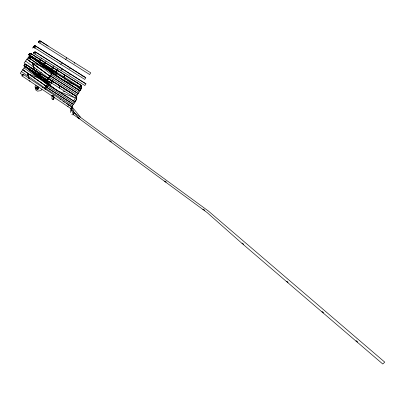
<?xml version="1.0" encoding="UTF-8"?>
<svg xmlns="http://www.w3.org/2000/svg" width="405" height="405" viewBox="0 0 405 405"><rect width="100%" height="100%" fill="white"/><g stroke="black" fill="none" stroke-linecap="round" stroke-linejoin="round"><path stroke-width="0.61" d="M31.489 54.204L31.418 54.285M50.853 80.428L50.848 80.463M26.608 65.144L26.614 65.352M35.564 70.708L35.726 70.86M40.201 73.639L40.424 73.781M43.365 61.621L43.117 61.676M43.203 61.697L43.183 61.712M55.379 69.478L55.546 69.584M63.504 88.629L63.499 88.487M68.313 77.633L68.232 77.552M76.16 96.638L76.029 96.572M81 85.45L80.98 85.637M35.949 88.705L36.045 87.181L37.417 86.503L38.688 87.353L38.591 88.877L37.219 89.556L35.949 88.705L38.688 87.353M37.219 89.556L37.417 86.503M23.753 75.036C23.677 74.1 23.617 75.695 23.804 74.687M42.272 87.414L42.586 87.343C42.596 88.037 42.652 86.862 42.328 87.399M60.406 99.493C60.77 98.84 59.798 99.848 60.411 99.174M69.432 74.414L69.574 73.487M74.211 63.408L74.353 62.481M31.089 54.726L31.681 53.749M42.94 62.137L43.532 61.18M55.212 69.979L55.804 69.022M63.241 89.049L63.813 88.082M69.402 67.432L69.584 68.496M71.482 111.005L72.06 106.955L23.004 74.226L21.905 75.872L70.961 108.601L79.258 118.685L207.056 212.509L242.048 243.451L382.771 364.014L384.75 362.131L208.347 211L74.13 112.706L72.06 106.955L70.961 108.601L70.354 112.494M51.86 98.896L52.215 95.357M27.089 65.554L26.851 65.296L27.008 65.595M31.894 54.457C31.079 54.736 32.248 54.138 31.641 54.31M65.721 89.9L65.959 90.158L65.802 89.859M77.998 117.804L78.261 117.43L79.522 118.306L79.258 118.685L73.401 114.61L74.13 112.706M60.021 86.123L59.206 88.113L60.082 86.027M64.8 75.112L63.985 77.107L64.861 75.021M53.121 99.772L54.255 97.458L53.495 96.208M82.119 76.251L82.347 75.836M77.345 87.262L77.568 86.842M52.716 99.417L53.9 97.22L53.065 95.858M52.609 99.347L53.809 97.154L52.979 95.803M53.106 99.686L54.305 97.489L53.48 96.137M65.175 75.219L65.701 75.684M60.796 64.324L61.843 62.664M56.219 71.974L57.307 70.252L54.407 74.834L30.264 55.596L31.357 53.87L81.516 85.551C82.19 87.232 80.504 92.598 78.383 89.875L54.417 74.814L30.264 55.596L50.311 68.243L54.407 74.834L37.559 60.183M51.44 82.979L52.523 81.258L26.239 64.795L24.988 64.749L24.042 65.701L24.163 65.301L24.948 64.648L26.285 64.694L76.737 96.557C77.644 100.506 73.057 103.629 71.877 106.966L69.255 105.295M32.587 48.129C33.083 46.889 34.471 45.112 35.934 46.226L85.814 77.709L84.726 79.431L33.316 46.98M33.524 46.651A1.655 1.655 0 0 1 35.934 46.226L34.85 47.947C31.813 47.582 34.364 45.254 35.787 46.261L85.774 77.77M31.357 53.87C29.985 52.655 27.054 55.07 30.274 55.586M28.821 54.695L29.767 53.743L31.296 53.961M48.094 45.988L40.849 41.33C39.477 40.115 36.546 42.53 39.766 43.046L89.642 74.54L90.725 72.819L40.51 41.249L39.26 41.204L38.313 42.155M30.071 58.953L31.155 57.232C29.788 56.017 26.851 58.426 30.071 58.948L79.947 90.436L81.035 88.715L30.815 57.145L29.565 57.105L28.618 58.057M39.766 43.046L40.849 41.33M33.656 52.761L33.443 53.106L84.863 85.546L85.946 83.825L35.777 52.154L34.44 52.108L33.656 52.761A1.655 1.655 0 0 1 36.07 52.336L34.987 54.052M33.534 53.161L34.481 52.21L35.731 52.255L85.911 83.881M52.174 81.764L51.729 81.481L52.012 81.035L76.418 96.42L73.604 100.88L75.102 101.898L49.638 85.82L25.49 66.602L26.578 64.876A1.655 1.655 0 0 0 24.163 65.301M26.295 65.721L26.902 64.775M35.346 56.472L35.063 56.918L35.513 57.201L35.792 56.756M30.567 67.478L30.289 67.924L30.734 68.207L31.013 67.762M40.308 59.606L40.029 60.051L40.475 60.33L40.753 59.884M39.447 61.363L41.361 58.335M35.529 70.612L35.25 71.057L35.696 71.341L35.974 70.89M34.673 72.368L36.582 69.341M44.95 62.532L44.666 62.977L45.112 63.261L45.395 62.815M44.089 64.289L46.003 61.266M40.171 73.538L39.887 73.983L40.333 74.267L40.616 73.821M39.31 75.295L41.224 72.272M52.493 67.321L52.21 67.767L52.655 68.05L52.939 67.6M51.668 69.098L53.576 66.076M47.714 78.327L47.431 78.772L47.876 79.056L48.16 78.605M46.889 80.104L48.797 77.082M79.886 90.887L78.383 89.875L81.197 85.414L55.748 69.27M55.936 71.852L57.849 68.825M50.412 80.975L51.025 80.028M65.711 59.434L66.759 57.768M51.162 82.858L53.07 79.831M57.07 73.669L56.017 75.33M52.488 81.314L49.628 85.84L24.042 65.701M60.932 70.44L61.98 68.774M62.264 79.745L80.149 87.075L30.264 55.596L62.314 79.663M64.658 78.378L64.516 79.309L64.805 79.501M60.396 86.224L60.922 86.69M68.592 77.097L67.984 78.043M72.019 79.542L77.968 83.298M67.245 90.548L73.189 94.304M78.383 89.875L81.228 85.364M79.795 90.826L81.385 87.764L81.526 86.108L81.076 85.602M75.016 101.832L76.606 98.769L76.747 97.114L76.302 96.608M44.342 88.832L47.304 84.179L75.107 101.893M21.916 75.877L22.984 74.216M70.895 108.555L71.968 106.895M35.974 85.258L35.012 86.7L35.893 90.082L37.468 91.13L40.925 90.644L41.887 89.201M51.875 95.869L52.275 95.271M51.992 95.945L52.245 95.565M52.108 96.025L52.361 95.641M53.151 96.719L53.551 96.122M78.114 117.885L78.373 117.511M78.231 117.966L78.494 117.592M45.157 89.525L49.577 83.238L25.302 66.177L20.25 73.361L22.832 75.178M109.78 141.092L110.054 140.722L111.289 141.629L111.021 141.998M164.648 181.369L164.916 181L166.156 181.911L165.883 182.28M202.94 209.486L203.209 209.117L204.449 210.023L204.176 210.392M67.762 106.469L69.058 104.956M242.048 243.451L242.347 243.101L243.516 244.104L243.218 244.448M286.573 281.596L286.872 281.247L288.041 282.25L287.742 282.599M321.96 311.916L322.258 311.567L323.423 312.564L323.124 312.913M356.005 341.086L356.304 340.737L357.473 341.734L357.175 342.083M70.566 78.828L70.647 79.172L70.738 78.859M23.52 74.879L23.779 74.758M60.173 99.331L60.431 99.21M35.372 88.077L35.534 88.7M71.806 114.742L73.594 114.742L73.594 112.787M60.102 99.311L60.426 99.534M32.425 62.714L34.774 70.192L34.025 69.716L32.425 62.714L55.429 71.675L28.669 54.736L53.703 74.404M28.714 78.388L27.646 73.72L50.65 82.681L23.89 65.742L48.924 85.409M33.397 47.051L34.85 47.942L33.352 46.919M30.112 58.978L28.573 57.925M25.49 66.602L75.37 98.081L57.485 90.75L25.49 66.602L45.532 79.248L49.628 85.84L32.78 71.189M31.317 53.931L55.713 69.326M57.237 70.313L56.786 70.03L56.508 70.475L56.953 70.759M38.89 58.892L41.917 60.806M43.532 61.823L46.56 63.732M51.111 66.633L54.133 68.541M55.379 69.382L58.406 71.29M31.119 57.287L80.995 88.776M34.111 69.898L37.139 71.812M38.753 72.829L41.781 74.738M46.332 77.639L49.354 79.547M50.6 80.387L53.627 82.296M29.246 80.722L29.995 81.197M51.182 74.495L78.985 92.208M78.135 93.54L77.856 93.363L78.094 93.611M49.44 77.228L77.244 94.942M46.494 85.45L74.297 103.164M73.513 104.399L73.194 104.282L73.472 104.46M44.879 87.986L72.682 105.7M62.957 101.285L64.532 102.288M66.106 103.29L68.202 104.627M52.478 95.469L53.566 96.193M52.129 95.484L53.409 96.339M36.045 87.181L38.591 88.877M24.037 67.974L48.311 85.035M22.807 69.726L23.05 69.893L22.746 69.812M21.511 71.564L45.785 88.624M28.416 57.247L51.708 74.545M27.034 59.11L27.267 59.282L26.963 59.206M25.581 61.069L48.868 78.368M72.06 106.955L80.433 117.091M70.961 108.601L73.401 114.61M27.646 73.72L29.276 78.899M35.483 88.047L35.645 88.67M68.308 77.426L68.318 77.684M63.529 88.432L63.539 88.69M50.721 80.347L50.736 80.61M31.382 54.083L31.393 54.346M28.831 57.718A1.549 1.549 0 0 1 30.815 57.145M28.745 57.657A1.655 1.655 0 0 1 31.155 57.232M33.747 52.827A1.549 1.549 0 0 1 35.731 52.255M38.526 41.821A1.549 1.549 0 0 1 40.51 41.249M38.434 41.755A1.655 1.655 0 0 1 40.556 41.148M33.61 46.712A1.549 1.549 0 0 1 35.594 46.14M24.254 65.362A1.549 1.549 0 0 1 26.239 64.79M29.033 54.356A1.549 1.549 0 0 1 31.018 53.784M28.942 54.295A1.655 1.655 0 0 1 31.063 53.688M40.343 59.702L40.328 59.965L40.343 59.702M44.98 62.633L45.203 62.775L44.98 62.633M47.78 78.448L47.77 78.712L47.78 78.448M52.559 67.443L52.549 67.706L52.559 67.443M52.053 81.197L52.042 81.461L52.053 81.197M56.827 70.192L56.816 70.455L56.827 70.192M36.389 87.409L36.318 88.523L37.245 89.141L38.247 88.649L38.318 87.536L37.392 86.918L36.389 87.409M38.161 73.123L38.738 72.156L38.146 73.133M68.779 80.22L68.546 80.59L68.997 80.357L68.779 80.22M64 91.226L63.767 91.596L64.218 91.363L64 91.226M52.053 73.128L48.565 78.6L76.373 96.309L79.856 90.841L52.053 73.128M50.61 76.003L50.843 76.251L50.61 76.003M51.167 76.358L51.4 76.606L51.167 76.358M51.724 76.712L51.956 76.96L51.724 76.712M45.983 86.862L46.221 87.1L45.983 86.862M52.275 77.066L52.513 77.314L52.275 77.066M46.54 87.217L46.778 87.455L46.54 87.217M52.832 77.421L53.07 77.669L52.832 77.421M47.096 87.571L47.334 87.809L47.096 87.571M53.389 77.775L53.627 78.023L53.389 77.775M47.653 87.925L47.891 88.163L47.653 87.925M53.946 78.13L54.179 78.378L53.946 78.13M48.21 88.28L48.448 88.518L48.21 88.28M54.503 78.484L54.736 78.732L54.503 78.484M48.767 88.634L49.005 88.872L48.767 88.634M55.06 78.838L55.293 79.086L55.06 78.838M49.324 88.989L49.557 89.227L49.324 88.989M55.617 79.193L55.849 79.441L55.617 79.193M49.876 89.343L50.114 89.581L49.876 89.343M56.168 79.547L56.406 79.795L56.168 79.547M50.433 89.697L50.671 89.935L50.433 89.697M56.725 79.901L56.963 80.149L56.725 79.901M50.989 90.052L51.227 90.29L50.989 90.052M57.282 80.256L57.515 80.504L57.282 80.256M51.546 90.406L51.784 90.644L51.546 90.406M57.839 80.61L58.072 80.858L57.839 80.61M52.103 90.76L52.341 90.998L52.103 90.76M58.396 80.965L58.629 81.213L58.396 80.965M52.66 91.115L52.898 91.353L52.66 91.115M58.953 81.319L59.186 81.567L58.953 81.319M53.212 91.469L53.45 91.707L53.212 91.469M59.505 81.673L59.743 81.921L59.505 81.673M53.769 91.824L54.007 92.062L53.769 91.824M60.061 82.028L60.299 82.271L60.061 82.028M54.326 92.178L54.564 92.416L54.326 92.178M60.618 82.382L60.851 82.625L60.618 82.382M54.883 92.532L55.12 92.77L54.883 92.532M61.175 82.736L61.408 82.979L61.175 82.736M55.439 92.887L55.677 93.125L55.439 92.887M61.732 83.091L61.965 83.334L61.732 83.091M55.996 93.241L56.234 93.479L55.996 93.241M62.289 83.445L62.522 83.688L62.289 83.445M56.553 93.595L56.786 93.833L56.553 93.595M62.846 83.8L63.079 84.043L62.846 83.8M57.105 93.95L57.343 94.188L57.105 93.95M63.398 84.154L63.636 84.397L63.398 84.154M57.662 94.304L57.9 94.542L57.662 94.304M63.955 84.508L64.192 84.751L63.955 84.508M58.219 94.659L58.457 94.897L58.219 94.659M64.511 84.863L64.744 85.106L64.511 84.863M58.776 95.008L59.014 95.251L58.776 95.008M65.068 85.217L65.301 85.46L65.068 85.217M59.332 95.362L59.57 95.605L59.332 95.362M65.625 85.571L65.858 85.814L65.625 85.571M59.889 95.717L60.127 95.96L59.889 95.717M66.182 85.926L66.415 86.169L66.182 85.926M60.441 96.071L60.679 96.314L60.441 96.071M66.734 86.28L66.972 86.523L66.734 86.28M60.998 96.425L61.236 96.668L60.998 96.425M67.291 86.635L67.529 86.878L67.291 86.635M61.555 96.78L61.793 97.023L61.555 96.78M67.848 86.989L68.08 87.232L67.848 86.989M62.112 97.134L62.35 97.377L62.112 97.134M68.404 87.343L68.637 87.586L68.404 87.343M62.669 97.489L62.907 97.732L62.669 97.489M68.961 87.698L69.194 87.941L68.961 87.698M63.226 97.843L63.463 98.086L63.226 97.843M69.518 88.052L69.751 88.295L69.518 88.052M63.782 98.197L64.015 98.44L63.782 98.197M70.075 88.406L70.308 88.649L70.075 88.406M64.334 98.552L64.572 98.795L64.334 98.552M70.627 88.761L70.865 89.004L70.627 88.761M64.891 98.906L65.129 99.149L64.891 98.906M71.184 89.115L71.422 89.358L71.184 89.115M65.448 99.26L65.686 99.503L65.448 99.26M71.741 89.47L71.974 89.713L71.741 89.47M66.005 99.615L66.243 99.858L66.005 99.615M72.298 89.824L72.53 90.067L72.298 89.824M66.562 99.969L66.8 100.212L66.562 99.969M72.854 90.178L73.087 90.421L72.854 90.178M67.119 100.324L67.357 100.567L67.119 100.324M73.411 90.528L73.644 90.776L73.411 90.528M67.67 100.678L67.908 100.921L67.67 100.678M73.963 90.882L74.201 91.13L73.963 90.882M68.227 101.032L68.465 101.275L68.227 101.032M74.52 91.236L74.758 91.484L74.52 91.236M68.784 101.387L69.022 101.63L68.784 101.387M75.077 91.591L75.31 91.839L75.077 91.591M69.341 101.741L69.579 101.984L69.341 101.741M75.634 91.945L75.867 92.193L75.634 91.945M69.898 102.095L70.136 102.338L69.898 102.095M76.191 92.299L76.424 92.548L76.191 92.299M70.455 102.45L70.693 102.693L70.455 102.45M76.747 92.654L76.98 92.902L76.747 92.654M71.007 102.804L71.245 103.047L71.007 102.804M77.304 93.008L77.537 93.256L77.304 93.008M71.564 103.159L71.801 103.402L71.564 103.159M72.12 103.513L72.358 103.756L72.12 103.513M72.677 103.867L72.915 104.105L72.677 103.867M23.293 70.065L23.47 70.323L23.293 70.065M23.779 70.404L23.956 70.667L23.779 70.404M24.265 70.748L24.442 71.007L24.265 70.748M24.751 71.088L24.928 71.351L24.751 71.088M25.237 71.432L25.414 71.69L25.237 71.432M25.717 71.771L25.9 72.029L25.717 71.771M26.203 72.11L26.386 72.374L26.203 72.11M26.689 72.454L26.872 72.713L26.689 72.454M27.175 72.794L27.358 73.057L27.175 72.794M27.662 73.138L27.844 73.396L27.662 73.138M28.148 73.477L28.325 73.735L28.148 73.477M28.634 73.816L28.811 74.08L28.634 73.816M29.119 74.161L29.297 74.419L29.119 74.161M29.605 74.5L29.783 74.763L29.605 74.5M30.091 74.844L30.269 75.102L30.091 74.844M30.572 75.183L30.755 75.441L30.572 75.183M31.058 75.522L31.241 75.786L31.058 75.522M31.544 75.867L31.727 76.125L31.544 75.867M32.03 76.206L32.213 76.469L32.03 76.206M32.516 76.55L32.699 76.808L32.516 76.55M33.002 76.889L33.18 77.147L33.002 76.889M33.488 77.228L33.666 77.492L33.488 77.228M33.974 77.573L34.152 77.831L33.974 77.573M34.46 77.912L34.638 78.175L34.46 77.912M34.946 78.256L35.124 78.514L34.946 78.256M35.427 78.595L35.61 78.859L35.427 78.595M35.913 78.934L36.096 79.198L35.913 78.934M36.399 79.279L36.582 79.537L36.399 79.279M36.885 79.618L37.068 79.881L36.885 79.618M37.371 79.962L37.554 80.22L37.371 79.962M37.857 80.301L38.035 80.565L37.857 80.301M38.343 80.641L38.521 80.904L38.343 80.641M38.829 80.985L39.007 81.243L38.829 80.985M39.315 81.324L39.493 81.587L39.315 81.324M39.801 81.668L39.979 81.926L39.801 81.668M40.282 82.007L40.465 82.271L40.282 82.007M40.768 82.347L40.951 82.61L40.768 82.347M41.254 82.691L41.437 82.949L41.254 82.691M41.74 83.03L41.923 83.293L41.74 83.03M42.226 83.374L42.409 83.632L42.226 83.374M42.712 83.713L42.889 83.977L42.712 83.713M43.198 84.053L43.376 84.316L43.198 84.053M43.684 84.397L43.861 84.655L43.684 84.397M44.17 84.736L44.347 84.999L44.17 84.736M44.656 85.08L44.834 85.339L44.656 85.08M45.137 85.42L45.319 85.683L45.137 85.42M45.623 85.759L45.806 86.022L45.623 85.759M46.109 86.103L46.291 86.361L46.109 86.103M46.595 86.442L46.778 86.705L46.595 86.442M29.833 55.338L24.158 62.977L47.451 80.276L53.126 72.637L29.833 55.338M27.499 59.454L27.662 59.722L27.499 59.454M27.965 59.803L28.127 60.072L27.965 59.803M28.431 60.148L28.593 60.416L28.431 60.148M28.897 60.492L29.059 60.76L28.897 60.492M29.362 60.841L29.524 61.109L29.362 60.841M29.828 61.185L29.99 61.454L29.828 61.185M30.294 61.53L30.456 61.798L30.294 61.53M30.76 61.879L30.922 62.147L30.76 61.879M31.226 62.223L31.387 62.491L31.226 62.223M31.691 62.567L31.853 62.836L31.691 62.567M32.157 62.917L32.319 63.185L32.157 62.917M32.623 63.261L32.785 63.529L32.623 63.261M33.088 63.605L33.251 63.874L33.088 63.605M33.554 63.955L33.716 64.223L33.554 63.955M34.02 64.299L34.182 64.567L34.02 64.299M34.486 64.643L34.648 64.911L34.486 64.643M34.952 64.992L35.113 65.261L34.952 64.992M35.417 65.337L35.579 65.605L35.417 65.337M35.883 65.681L36.045 65.954L35.883 65.681M36.349 66.03L36.511 66.299L36.349 66.03M36.814 66.374L36.977 66.643L36.814 66.374M37.28 66.719L37.442 66.992L37.28 66.719M37.746 67.068L37.908 67.336L37.746 67.068M38.212 67.412L38.374 67.681L38.212 67.412M38.678 67.757L38.84 68.03L38.678 67.757M39.143 68.106L39.305 68.374L39.143 68.106M39.609 68.45L39.771 68.718L39.609 68.45M40.075 68.794L40.237 69.068L40.075 68.794M40.54 69.144L40.703 69.412L40.54 69.144M41.006 69.488L41.168 69.756L41.006 69.488M41.472 69.832L41.634 70.105L41.472 69.832M41.938 70.181L42.1 70.45L41.938 70.181M42.404 70.526L42.566 70.794L42.404 70.526M42.869 70.87L43.031 71.143L42.869 70.87M43.335 71.219L43.497 71.488L43.335 71.219M43.801 71.564L43.963 71.832L43.801 71.564M44.266 71.913L44.428 72.181L44.266 71.913M44.732 72.257L44.894 72.525L44.732 72.257M45.198 72.601L45.36 72.87L45.198 72.601M45.664 72.951L45.826 73.219L45.664 72.951M46.13 73.295L46.291 73.563L46.13 73.295M46.595 73.639L46.757 73.907L46.595 73.639M47.061 73.988L47.223 74.257L47.061 73.988M47.527 74.333L47.689 74.601L47.527 74.333M47.998 74.677L48.16 74.945L47.998 74.677M48.463 75.026L48.625 75.295L48.463 75.026M48.929 75.37L49.091 75.639L48.929 75.37M49.395 75.715L49.557 75.983L49.395 75.715M49.861 76.064L50.012 76.327L49.861 76.064"/></g></svg>
